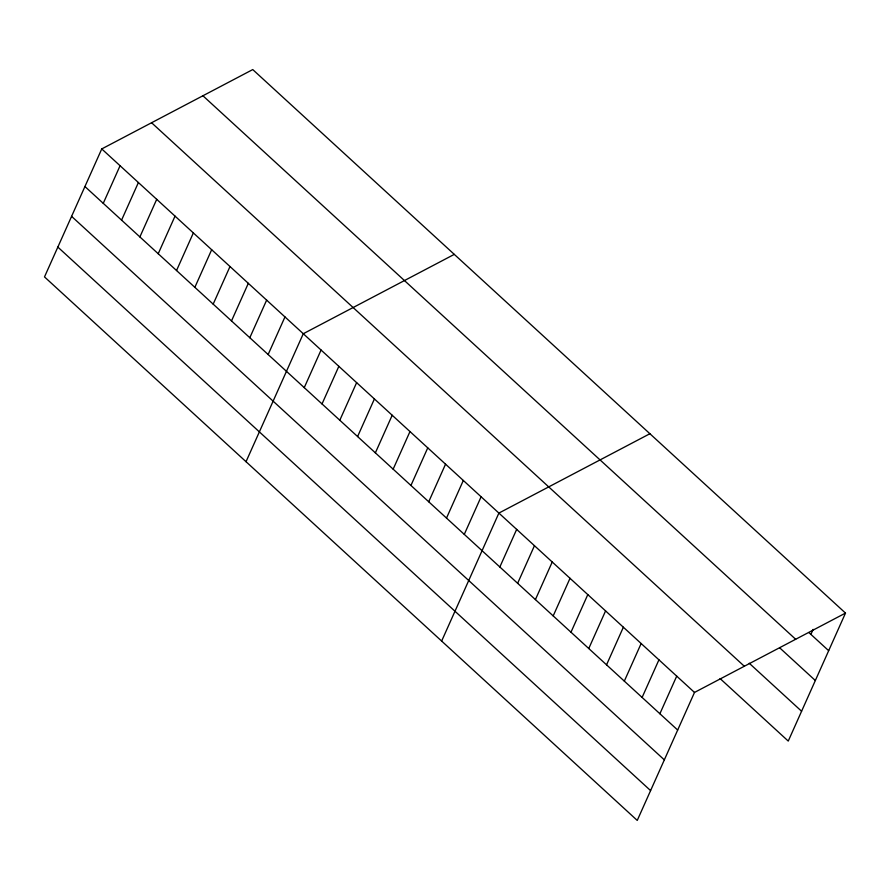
<?xml version="1.0" encoding="UTF-8"?>
<svg xmlns="http://www.w3.org/2000/svg" width="890" height="890" viewBox="0 0 890 890"><rect width="100%" height="100%" fill="white"/><g stroke="black" fill="none" stroke-linecap="round" stroke-linejoin="round"><path stroke-width="1.33" d="M101.749 148.93L44.5 276.912L637.251 820.424L694.5 692.442L845.5 613.088L252.749 69.576L101.749 148.93L694.5 692.442M103.251 203.343L120.072 165.729M121.563 220.142L138.395 182.528M139.886 236.94L156.718 199.327M158.209 253.739L175.03 216.125M176.532 270.538L193.353 232.924M194.854 287.337L211.675 249.723M213.177 304.135L229.998 266.522M231.5 320.934L248.321 283.32M249.812 337.733L266.644 300.119M268.135 354.531L284.967 316.918M246.029 461.699L303.279 333.728L454.289 254.373M304.247 387.639L321.068 350.026M322.024 403.938L338.845 366.335M339.802 420.247L356.634 382.633M357.591 436.556L374.412 398.943M375.369 452.854L392.19 415.252M393.157 469.164L409.978 431.55M410.935 485.473L427.756 447.859M428.724 501.771L445.545 464.168M446.502 518.08L463.323 480.466M464.28 534.378L481.112 496.776M441.64 641.067L498.889 513.085L649.889 433.73M499.846 566.997L516.667 529.383M517.635 583.295L534.456 545.692M535.413 599.604L552.234 561.99M553.191 615.913L570.023 578.3M570.98 632.212L587.801 594.609M588.757 648.521L605.578 610.907M606.546 664.83L623.367 627.216M624.324 681.128L641.145 643.526M642.113 697.437L658.934 659.824M659.89 713.747L676.712 676.133M810.89 634.392L813.137 629.375M845.5 613.088L788.251 741.07L720.088 678.569M808.921 632.579L828.679 650.701M202.92 95.764L795.671 639.276M779.774 647.909L815.34 680.516M749.235 663.239L801.59 711.244M151.578 122.742L744.329 666.254M84.928 186.533L677.668 730.045M71.589 216.359L664.329 759.871M57.839 247.086L650.59 790.598"/></g></svg>
